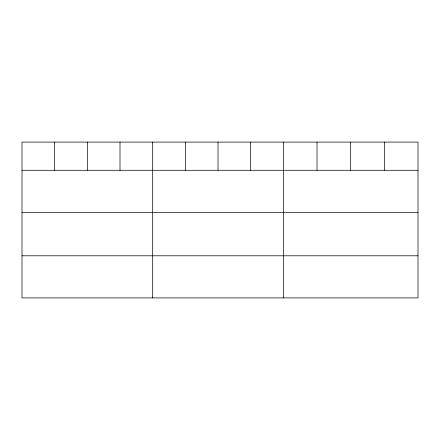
<?xml version="1.0" encoding="UTF-8"?>
<svg xmlns="http://www.w3.org/2000/svg" width="440" height="440" viewBox="0 0 440 440"><rect width="100%" height="100%" fill="white"/><g stroke="black" fill="none" stroke-linecap="round" stroke-linejoin="round"><path stroke-width="0.66" d="M418 170.28L418 297.913L22 297.913L22 142.087L418 142.087L418 170.28L22 170.28M22 212.399L418 212.399M22 255.794L418 255.794M384.34 142.087L384.34 170.28M350.68 142.087L350.68 170.28M317.02 142.087L317.02 170.28M283.36 142.087L283.36 297.913M250.69 142.087L250.69 170.28M218.02 142.087L218.02 170.28M185.35 142.087L185.35 170.28M152.68 142.087L152.68 297.913M120.01 142.087L120.01 170.28M87.34 142.087L87.34 170.28M54.67 142.087L54.67 170.28"/></g></svg>
